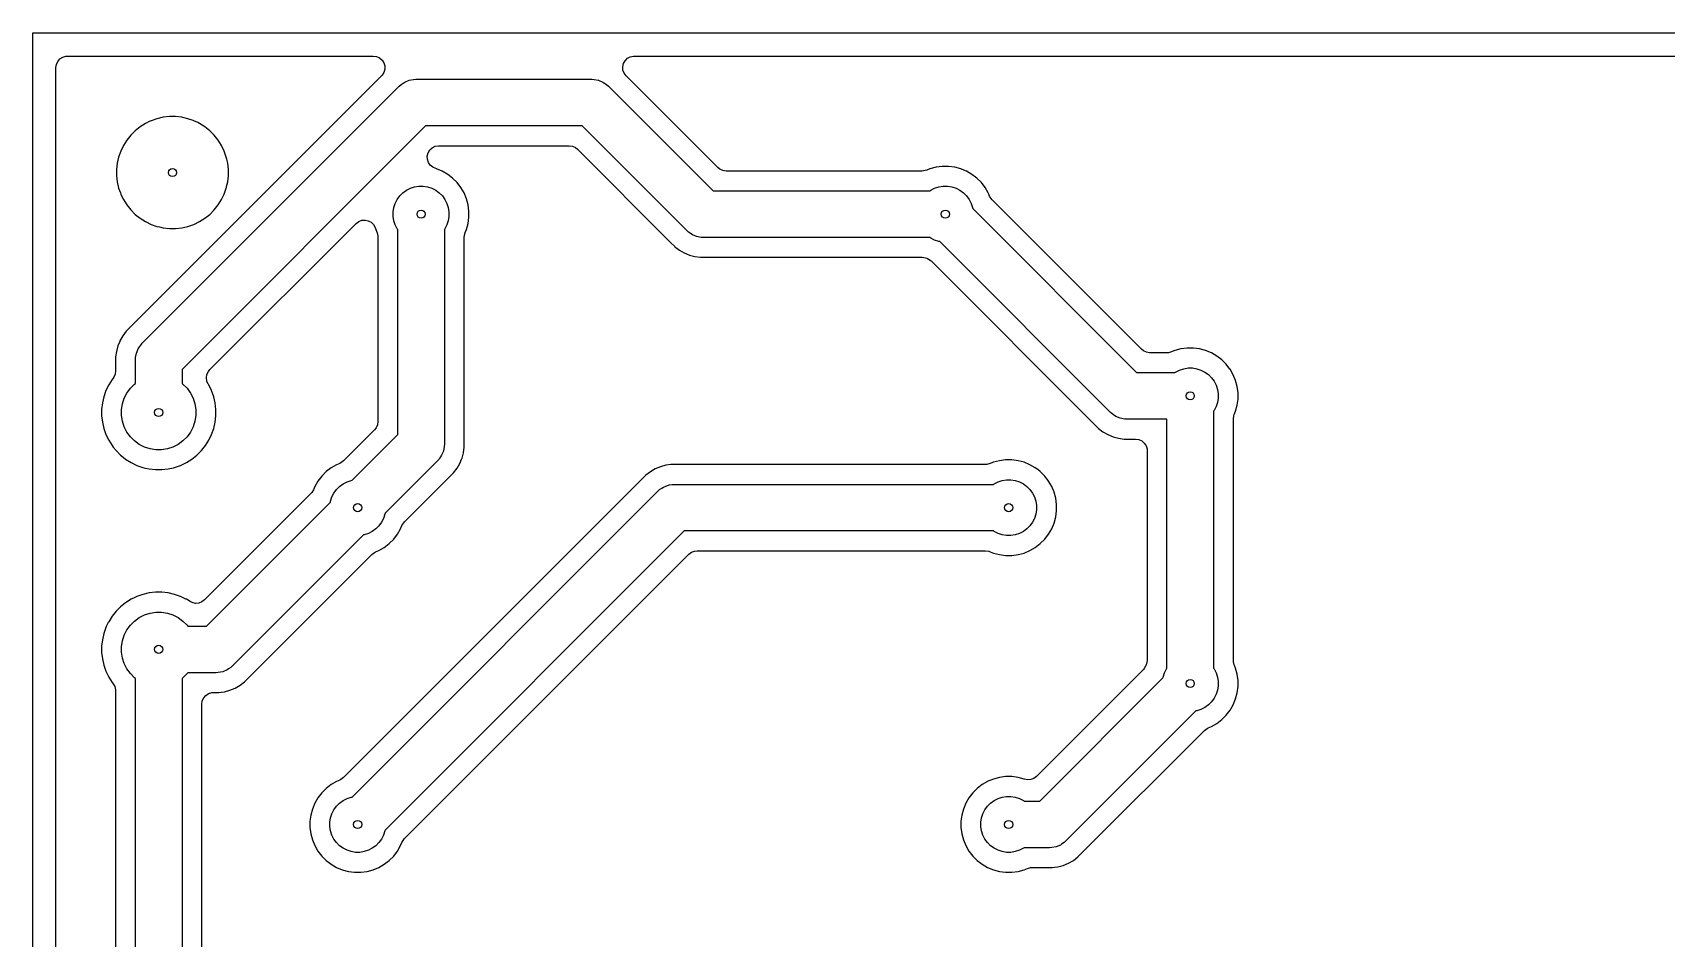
# Model space of a CAD drawing. Header units: millimetres. Extents: x 61 to 206, y -146 to -36.
# Drawn here: x 61 to 131.1, y -74.3 to -35.5 of the extents above; entities that cross this region are included whole.
import ezdxf

# ---------------------------------------------------------------- set-up
doc = ezdxf.new("R2010")
doc.units = ezdxf.units.MM
doc.layers.add('B.Cu', color=253, linetype='CONTINUOUS', true_color=0x83a598)
doc.layers.add('Edge.Cuts', color=40, linetype='CONTINUOUS', true_color=0xfabd2f)

msp = doc.modelspace()

# ---------------------------------------------------------------- linework, layer by layer
at = {"layer": 'B.Cu', "linetype": 'CONTINUOUS'}
for p, q in [((62.0005, -36.9995), (62.020713, -36.858915)), ((62.0005, -41.365184), (62.0005, -36.9995)), ((62.020713, -36.858915), (62.079714, -36.72972)), ((62.079714, -36.72972), (62.172724, -36.622381)), ((62.172724, -36.622381), (62.292208, -36.545594)), ((62.292208, -36.545594), (62.428485, -36.505579)), ((62.428485, -36.505579), (62.4995, -36.5005)), ((62.4995, -36.5005), (75.620063, -36.5005)), ((75.620063, -36.5005), (75.760648, -36.520713)), ((75.760648, -36.520713), (75.889843, -36.579714)), ((75.889843, -36.579714), (75.997182, -36.672724)), ((75.997182, -36.672724), (76.073969, -36.792208)), ((76.073969, -36.792208), (76.113984, -36.928485)), ((76.113984, -37.070515), (76.073969, -37.206792)), ((76.113984, -36.928485), (76.113984, -37.070515)), ((86.324466, -36.963902), (86.354657, -36.825117)), ((86.334599, -37.10557), (86.324466, -36.963902)), ((86.384233, -37.238645), (86.334599, -37.10557)), ((86.354657, -36.825117), (86.422725, -36.70046)), ((86.422725, -36.70046), (86.523155, -36.60003)), ((86.523155, -36.60003), (86.647812, -36.531962)), ((86.647812, -36.531962), (86.786597, -36.501771)), ((86.786597, -36.501771), (86.822195, -36.5005)), ((86.822195, -36.5005), (204.0005, -36.5005)), ((75.972909, -37.352346), (65.117085, -48.208167)), ((65.702893, -48.825151), (76.735151, -37.792893)), ((75.997182, -37.326276), (75.972909, -37.352346)), ((76.073969, -37.206792), (75.997182, -37.326276)), ((76.735151, -37.792893), (76.807865, -37.726989)), ((76.807865, -37.726989), (76.905574, -37.661702)), ((76.905574, -37.661702), (76.970861, -37.618079)), ((76.970861, -37.618079), (77.151973, -37.54306)), ((77.151973, -37.54306), (77.344241, -37.504815)), ((77.344241, -37.504815), (77.442258, -37.5)), ((77.442258, -37.5), (85, -37.5)), ((85, -37.5), (85.098017, -37.504815)), ((85.098017, -37.504815), (85.290285, -37.54306)), ((85.290285, -37.54306), (85.471397, -37.618079)), ((85.471397, -37.618079), (85.518012, -37.649226)), ((85.518012, -37.649226), (85.634394, -37.726989)), ((85.634394, -37.726989), (85.707107, -37.792893)), ((85.707107, -37.792893), (90.199214, -42.285)), ((86.469349, -37.352346), (86.384233, -37.238645)), ((90.405348, -41.288346), (86.469349, -37.352346)), ((66.334415, -39.189681), (66.079926, -39.278731)), ((66.597268, -39.129688), (66.334415, -39.189681)), ((66.597277, -39.129686), (66.597268, -39.129688)), ((66.865184, -39.0995), (66.597277, -39.129686)), ((66.865191, -39.0995), (66.865184, -39.0995)), ((67.134809, -39.0995), (66.865191, -39.0995)), ((67.134815, -39.0995), (67.134809, -39.0995)), ((67.402722, -39.129686), (67.134815, -39.0995)), ((67.402729, -39.129687), (67.402722, -39.129686)), ((67.402732, -39.129688), (67.402729, -39.129687)), ((67.439525, -39.138085), (67.402732, -39.129688)), ((67.665584, -39.189681), (67.439525, -39.138085)), ((67.881127, -39.265103), (67.665584, -39.189681)), ((65.20726, -39.897921), (65.039165, -40.108706)), ((65.20727, -39.89791), (65.20726, -39.897921)), ((65.39791, -39.70727), (65.20727, -39.89791)), ((65.397921, -39.70726), (65.39791, -39.70727)), ((65.608706, -39.539165), (65.397921, -39.70726)), ((65.608714, -39.539159), (65.608706, -39.539165)), ((65.836997, -39.395718), (65.608714, -39.539159)), ((66.00355, -39.315511), (65.836997, -39.395718)), ((66.079921, -39.278733), (66.00355, -39.315511)), ((66.079924, -39.278731), (66.079921, -39.278733)), ((66.079926, -39.278731), (66.079924, -39.278731)), ((77.856472, -39.5), (67.41, -49.946472)), ((67.920079, -39.278733), (67.881127, -39.265103)), ((68.086626, -39.358937), (67.920079, -39.278733)), ((68.163002, -39.395718), (68.086626, -39.358937)), ((68.391285, -39.539159), (68.163002, -39.395718)), ((68.391293, -39.539165), (68.391285, -39.539159)), ((68.602078, -39.70726), (68.391293, -39.539165)), ((68.602089, -39.70727), (68.602078, -39.70726)), ((68.792729, -39.89791), (68.602089, -39.70727)), ((68.792739, -39.897921), (68.792729, -39.89791)), ((68.960834, -40.108706), (68.792739, -39.897921)), ((84.585786, -39.5), (77.856472, -39.5)), ((89.077893, -43.992107), (84.585786, -39.5)), ((64.778731, -40.579926), (64.689681, -40.834415)), ((64.895718, -40.336997), (64.778731, -40.579926)), ((65.039159, -40.108714), (64.895718, -40.336997)), ((65.039165, -40.108706), (65.039159, -40.108714)), ((68.96084, -40.108714), (68.960834, -40.108706)), ((69.104281, -40.336997), (68.96084, -40.108714)), ((69.104283, -40.337002), (69.104281, -40.336997)), ((69.104284, -40.337003), (69.104283, -40.337002)), ((69.221267, -40.579921), (69.104284, -40.337003)), ((69.310316, -40.834409), (69.221267, -40.579921)), ((77.935633, -40.79026), (77.972393, -40.653069)), ((77.972393, -40.653069), (78.046315, -40.531792)), ((78.046315, -40.531792), (78.15141, -40.436254)), ((78.15141, -40.436254), (78.279164, -40.374194)), ((78.279164, -40.374194), (78.419228, -40.350641)), ((78.419228, -40.350641), (78.431104, -40.3505)), ((78.431104, -40.3505), (84.026805, -40.3505)), ((84.026805, -40.3505), (84.16739, -40.370713)), ((84.16739, -40.370713), (84.296585, -40.429714)), ((84.296585, -40.429714), (84.379651, -40.496654)), ((84.379651, -40.496654), (88.380953, -44.497955)), ((62.0005, -139.365184), (62.0005, -41.365184)), ((64.629686, -41.097277), (64.5995, -41.365184)), ((64.5995, -41.365184), (64.5995, -41.634815)), ((64.629688, -41.097268), (64.629686, -41.097277)), ((64.689681, -40.834415), (64.629688, -41.097268)), ((69.310318, -40.834415), (69.310316, -40.834409)), ((69.332648, -40.93225), (69.310318, -40.834415)), ((69.370312, -41.097268), (69.332648, -40.93225)), ((69.4005, -41.365191), (69.370312, -41.097268)), ((69.4005, -41.634809), (69.4005, -41.365191)), ((77.939013, -40.93225), (77.935633, -40.79026)), ((77.98226, -41.067536), (77.939013, -40.93225)), ((78.061869, -41.185158), (77.98226, -41.067536)), ((78.171391, -41.275587), (78.061869, -41.185158)), ((78.301954, -41.331497), (78.171391, -41.275587)), ((78.330519, -41.339151), (78.301954, -41.331497)), ((78.330526, -41.339153), (78.330519, -41.339151)), ((78.578859, -41.442016), (78.330526, -41.339153)), ((90.488414, -41.355286), (90.405348, -41.288346)), ((90.617609, -41.414287), (90.488414, -41.355286)), ((99.509475, -41.339152), (99.408231, -41.381089)), ((99.509476, -41.339152), (99.509475, -41.339152)), ((99.769105, -41.269584), (99.509476, -41.339152)), ((99.769116, -41.269582), (99.769105, -41.269584)), ((100.035603, -41.2345), (99.769116, -41.269582)), ((100.304397, -41.2345), (100.035603, -41.2345)), ((100.570883, -41.269582), (100.304397, -41.2345)), ((100.570894, -41.269584), (100.570883, -41.269582)), ((100.830521, -41.339151), (100.570894, -41.269584)), ((100.830525, -41.339152), (100.830521, -41.339151)), ((100.830526, -41.339153), (100.830525, -41.339152)), ((100.89337, -41.365184), (100.830526, -41.339153)), ((101.078859, -41.442016), (100.89337, -41.365184)), ((64.5995, -41.634815), (64.629686, -41.902722)), ((64.629686, -41.902722), (64.629688, -41.902731)), ((64.629688, -41.902731), (64.689681, -42.165584)), ((69.325119, -42.100731), (69.370312, -41.902732)), ((69.370312, -41.902732), (69.4005, -41.634809)), ((78.811641, -41.576413), (78.578859, -41.442016)), ((78.811647, -41.576417), (78.811641, -41.576413)), ((79.02489, -41.740044), (78.811647, -41.576417)), ((79.214956, -41.93011), (79.02489, -41.740044)), ((79.378587, -42.143359), (79.214956, -41.93011)), ((90.758194, -41.4345), (90.617609, -41.414287)), ((99.180029, -41.4345), (90.758194, -41.4345)), ((99.233369, -41.431641), (99.180029, -41.4345)), ((99.370986, -41.396516), (99.233369, -41.431641)), ((99.408231, -41.381089), (99.370986, -41.396516)), ((101.311641, -41.576413), (101.078859, -41.442016)), ((101.311647, -41.576417), (101.311641, -41.576413)), ((101.465584, -41.694537), (101.311647, -41.576417)), ((101.52489, -41.740044), (101.465584, -41.694537)), ((101.714956, -41.93011), (101.52489, -41.740044)), ((101.878587, -42.143359), (101.714956, -41.93011)), ((64.689681, -42.165584), (64.763358, -42.376139)), ((64.763358, -42.376139), (64.778733, -42.420079)), ((64.778733, -42.420079), (64.84747, -42.562812)), ((64.84747, -42.562812), (64.895718, -42.663002)), ((64.895718, -42.663002), (65.039159, -42.891285)), ((68.960838, -42.891289), (69.104284, -42.662997)), ((69.104284, -42.662997), (69.221267, -42.420079)), ((69.221267, -42.420079), (69.310316, -42.165591)), ((69.310316, -42.165591), (69.315391, -42.143359)), ((69.315391, -42.143359), (69.325119, -42.100731)), ((76.561345, -42.82578), (76.646832, -42.658002)), ((76.646832, -42.658002), (76.757513, -42.505662)), ((76.757513, -42.505662), (76.890662, -42.372513)), ((76.890662, -42.372513), (77.043002, -42.261832)), ((77.043002, -42.261832), (77.21078, -42.176345)), ((77.21078, -42.176345), (77.389866, -42.118156)), ((77.389866, -42.118156), (77.575849, -42.088699)), ((77.575849, -42.088699), (77.764151, -42.088699)), ((77.764151, -42.088699), (77.950134, -42.118156)), ((77.950134, -42.118156), (78.12922, -42.176345)), ((78.12922, -42.176345), (78.296998, -42.261832)), ((78.296998, -42.261832), (78.449338, -42.372513)), ((78.449338, -42.372513), (78.582487, -42.505662)), ((78.582487, -42.505662), (78.693168, -42.658002)), ((78.693168, -42.658002), (78.778655, -42.82578)), ((79.512984, -42.376141), (79.378587, -42.143359)), ((79.615847, -42.624474), (79.512984, -42.376141)), ((79.685416, -42.884109), (79.615847, -42.624474)), ((90.199214, -42.285), (99.511114, -42.285)), ((99.511114, -42.285), (99.543002, -42.261832)), ((99.543002, -42.261832), (99.71078, -42.176345)), ((99.71078, -42.176345), (99.889866, -42.118156)), ((99.889866, -42.118156), (100.075849, -42.088699)), ((100.075849, -42.088699), (100.264151, -42.088699)), ((100.264151, -42.088699), (100.450134, -42.118156)), ((100.450134, -42.118156), (100.62922, -42.176345)), ((100.62922, -42.176345), (100.796998, -42.261832)), ((100.796998, -42.261832), (100.949338, -42.372513)), ((100.949338, -42.372513), (101.082487, -42.505662)), ((101.082487, -42.505662), (101.193168, -42.658002)), ((101.193168, -42.658002), (101.278655, -42.82578)), ((102.012984, -42.376141), (101.878587, -42.143359)), ((102.031183, -42.420079), (102.012984, -42.376141)), ((102.070345, -42.514624), (102.031183, -42.420079)), ((102.0934, -42.562812), (102.070345, -42.514624)), ((102.178516, -42.676513), (102.0934, -42.562812)), ((108.585347, -49.083345), (102.178516, -42.676513)), ((65.039159, -42.891285), (65.039165, -42.891293)), ((65.039165, -42.891293), (65.20726, -43.102078)), ((65.20726, -43.102078), (65.20727, -43.102089)), ((65.20727, -43.102089), (65.39791, -43.292729)), ((65.39791, -43.292729), (65.397921, -43.292739)), ((65.397921, -43.292739), (65.608706, -43.460834)), ((65.608706, -43.460834), (65.608714, -43.46084)), ((65.608714, -43.46084), (65.836997, -43.604281)), ((68.162997, -43.604284), (68.391289, -43.460838)), ((68.391289, -43.460838), (68.602085, -43.292734)), ((68.602085, -43.292734), (68.792734, -43.102085)), ((68.792734, -43.102085), (68.960838, -42.891289)), ((76.473699, -43.190849), (76.503156, -43.004866)), ((76.473699, -43.379151), (76.473699, -43.190849)), ((76.503156, -43.565134), (76.473699, -43.379151)), ((76.503156, -43.004866), (76.561345, -42.82578)), ((78.778655, -42.82578), (78.836844, -43.004866)), ((78.836844, -43.004866), (78.866301, -43.190849)), ((78.866301, -43.379151), (78.836844, -43.565134)), ((78.866301, -43.190849), (78.866301, -43.379151)), ((79.7205, -43.150603), (79.685416, -42.884109)), ((79.685416, -43.685891), (79.7205, -43.419397)), ((79.7205, -43.419397), (79.7205, -43.150603)), ((101.278655, -42.82578), (101.336844, -43.004866)), ((101.336844, -43.004866), (101.343009, -43.043795)), ((101.343009, -43.043795), (108.379213, -50.079999)), ((65.836997, -43.604281), (65.837002, -43.604283)), ((65.837002, -43.604283), (65.837003, -43.604284)), ((65.837003, -43.604284), (66.079921, -43.721267)), ((66.079921, -43.721267), (66.334409, -43.810316)), ((66.334409, -43.810316), (66.334415, -43.810318)), ((66.334415, -43.810318), (66.436061, -43.833517)), ((66.436061, -43.833517), (66.597268, -43.870312)), ((66.597268, -43.870312), (66.865191, -43.9005)), ((66.865191, -43.9005), (67.134809, -43.9005)), ((67.134809, -43.9005), (67.402732, -43.870312)), ((67.402732, -43.870312), (67.600731, -43.825119)), ((67.600731, -43.825119), (67.665584, -43.810318)), ((67.665584, -43.810318), (67.665587, -43.810316)), ((67.665587, -43.810316), (67.665591, -43.810316)), ((67.665591, -43.810316), (67.920079, -43.721267)), ((67.920079, -43.721267), (68.162997, -43.604284)), ((68.605408, -49.953851), (74.878346, -43.680912)), ((74.878346, -43.680912), (74.992047, -43.595797)), ((74.992047, -43.595797), (75.125122, -43.546163)), ((75.125122, -43.546163), (75.26679, -43.53603)), ((75.26679, -43.53603), (75.405575, -43.566221)), ((75.405575, -43.566221), (75.530232, -43.634289)), ((75.530232, -43.634289), (75.630662, -43.734719)), ((75.630662, -43.734719), (75.69873, -43.859376)), ((75.69873, -43.859376), (75.713189, -43.904608)), ((75.713189, -43.904608), (75.724152, -43.945523)), ((75.724152, -43.945523), (75.724152, -43.945524)), ((75.724152, -43.945524), (75.781516, -44.084012)), ((75.781516, -44.084012), (75.816641, -44.221631)), ((76.561345, -43.74422), (76.503156, -43.565134)), ((76.646832, -43.911998), (76.561345, -43.74422)), ((76.67, -43.943886), (76.646832, -43.911998)), ((76.67, -52.740785), (76.67, -43.943886)), ((78.693168, -43.911998), (78.67, -43.943886)), ((78.67, -43.943886), (78.67, -53.154999)), ((78.778655, -43.74422), (78.693168, -43.911998)), ((78.836844, -43.565134), (78.778655, -43.74422)), ((79.5205, -44.274971), (79.540713, -44.134386)), ((79.540713, -44.134386), (79.558484, -44.084012)), ((79.558484, -44.084012), (79.560727, -44.078596)), ((79.560727, -44.078596), (79.615847, -43.945526)), ((79.615847, -43.945526), (79.685416, -43.685891)), ((89.150606, -44.058011), (89.077893, -43.992107)), ((89.264911, -44.134386), (89.150606, -44.058011)), ((89.313603, -44.166921), (89.264911, -44.134386)), ((89.494715, -44.24194), (89.313603, -44.166921)), ((75.816641, -44.221631), (75.8195, -44.274971)), ((75.8195, -44.274971), (75.8195, -52.181803)), ((79.5205, -53.018176), (79.5205, -44.274971)), ((88.380953, -44.497955), (88.38099, -44.497994)), ((88.38099, -44.497994), (88.562256, -44.679259)), ((88.562256, -44.679259), (88.562262, -44.679265)), ((88.562262, -44.679265), (88.562264, -44.679267)), ((88.562264, -44.679267), (88.562269, -44.679271)), ((88.562269, -44.679271), (88.754706, -44.826933)), ((88.754706, -44.826933), (88.754709, -44.826934)), ((88.754709, -44.826934), (88.754711, -44.826936)), ((88.754711, -44.826936), (88.964788, -44.948224)), ((89.686983, -44.280185), (89.494715, -44.24194)), ((89.785, -44.285), (89.686983, -44.280185)), ((99.511114, -44.285), (89.785, -44.285)), ((99.543002, -44.308168), (99.511114, -44.285)), ((99.71078, -44.393655), (99.543002, -44.308168)), ((99.889866, -44.451844), (99.71078, -44.393655)), ((99.928795, -44.458009), (99.889866, -44.451844)), ((107.257892, -51.787106), (99.928795, -44.458009)), ((88.964788, -44.948224), (89.057614, -44.986673)), ((89.057614, -44.986673), (89.057618, -44.986675)), ((89.057618, -44.986675), (89.057619, -44.986675)), ((89.057619, -44.986675), (89.188901, -45.041055)), ((89.188901, -45.041055), (89.423211, -45.103838)), ((89.423211, -45.103838), (89.663712, -45.135501)), ((89.663712, -45.135501), (89.663713, -45.135501)), ((89.663713, -45.135501), (89.92179, -45.135501)), ((89.92179, -45.135501), (89.921822, -45.1355)), ((89.921822, -45.1355), (99.180029, -45.1355)), ((99.180029, -45.1355), (99.320614, -45.155713)), ((99.320614, -45.155713), (99.370985, -45.173483)), ((99.370985, -45.173483), (99.399623, -45.185345)), ((99.399623, -45.185345), (99.521771, -45.257818)), ((99.521771, -45.257818), (99.561513, -45.293516)), ((99.561513, -45.293516), (106.560952, -52.292954)), ((65.015728, -48.309527), (64.868066, -48.501964)), ((65.117076, -48.208179), (65.015728, -48.309527)), ((65.117085, -48.208167), (65.117076, -48.208179)), ((64.653946, -48.936157), (64.591161, -49.170469)), ((64.734259, -48.742264), (64.653946, -48.936157)), ((64.741292, -48.721543), (64.734259, -48.742264)), ((64.868064, -48.501968), (64.741292, -48.721543)), ((64.868066, -48.501964), (64.868064, -48.501968)), ((65.45306, -49.241973), (65.528079, -49.060861)), ((65.528079, -49.060861), (65.559226, -49.014245)), ((65.559226, -49.014245), (65.636989, -48.897864)), ((65.636989, -48.897864), (65.702893, -48.825151)), ((110.279105, -49.064583), (110.019476, -49.134151)), ((110.279116, -49.064581), (110.279105, -49.064583)), ((110.545603, -49.029499), (110.279116, -49.064581)), ((110.814397, -49.029499), (110.545603, -49.029499)), ((111.080883, -49.064581), (110.814397, -49.029499)), ((111.080894, -49.064583), (111.080883, -49.064581)), ((111.340521, -49.13415), (111.080894, -49.064583)), ((64.59116, -49.170474), (64.559499, -49.41097)), ((64.559499, -49.41097), (64.559499, -49.67124)), ((64.559499, -49.67124), (64.5595, -49.671269)), ((64.5595, -49.671269), (64.5595, -50.010548)), ((64.591161, -49.170469), (64.59116, -49.170474)), ((65.41, -49.532258), (65.414815, -49.434241)), ((65.41, -50.549928), (65.41, -49.532258)), ((65.414815, -49.434241), (65.45306, -49.241973)), ((108.668413, -49.150285), (108.585347, -49.083345)), ((108.797608, -49.209286), (108.668413, -49.150285)), ((108.938193, -49.229499), (108.797608, -49.209286)), ((109.690029, -49.229499), (108.938193, -49.229499)), ((109.743369, -49.22664), (109.690029, -49.229499)), ((109.880986, -49.191515), (109.743369, -49.22664)), ((109.980525, -49.150285), (109.880986, -49.191515)), ((110.019475, -49.134151), (109.980525, -49.150285)), ((110.019476, -49.134151), (110.019475, -49.134151)), ((111.340525, -49.134151), (111.340521, -49.13415)), ((111.340526, -49.134152), (111.340525, -49.134151)), ((111.588859, -49.237015), (111.340526, -49.134152)), ((111.821641, -49.371412), (111.588859, -49.237015)), ((111.821647, -49.371416), (111.821641, -49.371412)), ((112.03489, -49.535043), (111.821647, -49.371416)), ((112.224955, -49.725108), (112.03489, -49.535043)), ((112.381489, -49.929108), (112.224955, -49.725108)), ((64.40831, -50.374744), (64.261886, -50.607777)), ((64.40832, -50.37473), (64.40831, -50.374744)), ((64.450636, -50.321667), (64.40832, -50.37473)), ((64.480286, -50.280328), (64.450636, -50.321667)), ((64.539287, -50.151133), (64.480286, -50.280328)), ((64.5595, -50.010548), (64.539287, -50.151133)), ((67.41, -49.946472), (67.41, -50.549928)), ((68.459285, -50.301601), (68.480931, -50.16123)), ((68.478063, -50.442384), (68.459285, -50.301601)), ((68.535742, -50.572174), (68.478063, -50.442384)), ((68.480931, -50.16123), (68.541248, -50.032643)), ((68.541248, -50.032643), (68.605408, -49.953851)), ((108.379213, -50.079999), (110.021114, -50.079999)), ((110.021114, -50.079999), (110.053002, -50.056831)), ((110.053002, -50.056831), (110.22078, -49.971344)), ((110.22078, -49.971344), (110.399866, -49.913155)), ((110.399866, -49.913155), (110.585849, -49.883698)), ((110.585849, -49.883698), (110.774151, -49.883698)), ((110.774151, -49.883698), (110.960134, -49.913155)), ((110.960134, -49.913155), (111.13922, -49.971344)), ((111.13922, -49.971344), (111.306998, -50.056831)), ((111.306998, -50.056831), (111.459338, -50.167512)), ((111.459338, -50.167512), (111.592487, -50.300661)), ((111.592487, -50.300661), (111.703168, -50.453001)), ((111.703168, -50.453001), (111.788655, -50.620779)), ((112.388587, -49.938358), (112.381489, -49.929108)), ((112.522984, -50.17114), (112.388587, -49.938358)), ((112.625847, -50.419473), (112.522984, -50.17114)), ((112.695416, -50.679108), (112.625847, -50.419473)), ((64.051557, -51.115561), (63.990319, -51.383867)), ((64.051563, -51.115542), (64.051557, -51.115561)), ((64.142464, -50.855761), (64.051563, -51.115542)), ((64.261886, -50.607777), (64.142464, -50.855761)), ((64.931793, -51.182706), (65.045776, -50.959001)), ((65.045776, -50.959001), (65.19335, -50.755882)), ((65.19335, -50.755882), (65.370883, -50.578349)), ((65.370883, -50.578349), (65.41, -50.549928)), ((67.41, -50.549928), (67.449117, -50.578349)), ((67.449117, -50.578349), (67.62665, -50.755882)), ((67.62665, -50.755882), (67.774224, -50.959001)), ((67.774224, -50.959001), (67.888207, -51.182706)), ((68.558114, -50.607778), (68.535742, -50.572174)), ((68.677534, -50.855756), (68.558114, -50.607778)), ((68.768438, -51.115545), (68.677534, -50.855756)), ((68.829683, -51.383878), (68.768438, -51.115545)), ((111.788655, -50.620779), (111.846844, -50.799865)), ((111.846844, -50.799865), (111.876301, -50.985848)), ((111.876301, -51.17415), (111.846844, -51.360133)), ((111.876301, -50.985848), (111.876301, -51.17415)), ((112.7305, -50.945602), (112.695416, -50.679108)), ((112.7305, -51.214396), (112.7305, -50.945602)), ((63.990314, -51.383898), (63.9595, -51.657376)), ((63.9595, -51.657376), (63.9595, -51.932621)), ((63.990319, -51.383867), (63.990314, -51.383898)), ((64.814932, -51.669464), (64.854208, -51.421486)), ((64.814932, -51.920534), (64.814932, -51.669464)), ((64.854208, -51.421486), (64.931793, -51.182706)), ((67.888207, -51.182706), (67.965792, -51.421486)), ((67.965792, -51.421486), (68.005068, -51.669464)), ((68.005068, -51.669464), (68.005068, -51.920534)), ((68.8605, -51.657382), (68.829683, -51.383878)), ((68.8605, -51.932616), (68.8605, -51.657382)), ((107.330605, -51.853009), (107.257892, -51.787106)), ((107.39048, -51.893016), (107.330605, -51.853009)), ((111.703168, -51.706997), (111.68, -51.738885)), ((111.68, -51.738885), (111.68, -62.761113)), ((111.788655, -51.539219), (111.703168, -51.706997)), ((111.846844, -51.360133), (111.788655, -51.539219)), ((112.550713, -51.929385), (112.568484, -51.879011)), ((112.568484, -51.879011), (112.570727, -51.873595)), ((112.570727, -51.873595), (112.625847, -51.740525)), ((112.625847, -51.740525), (112.695416, -51.48089)), ((112.695416, -51.48089), (112.7305, -51.214396)), ((63.9595, -51.932621), (63.990314, -52.206099)), ((63.990314, -52.206099), (63.990319, -52.20613)), ((63.990319, -52.20613), (64.051557, -52.474436)), ((64.051557, -52.474436), (64.051561, -52.474448)), ((64.051561, -52.474448), (64.051562, -52.474453)), ((64.051562, -52.474453), (64.142466, -52.734242)), ((64.854208, -52.168512), (64.814932, -51.920534)), ((64.931793, -52.407292), (64.854208, -52.168512)), ((65.045776, -52.630997), (64.931793, -52.407292)), ((67.888207, -52.407292), (67.774224, -52.630997)), ((67.965792, -52.168512), (67.888207, -52.407292)), ((68.005068, -51.920534), (67.965792, -52.168512)), ((68.677534, -52.734242), (68.768438, -52.474453)), ((68.768438, -52.474453), (68.829683, -52.20612)), ((68.829683, -52.20612), (68.8605, -51.932616)), ((75.673346, -52.534649), (74.341512, -53.866482)), ((75.740286, -52.451583), (75.673346, -52.534649)), ((75.799287, -52.322388), (75.740286, -52.451583)), ((75.8195, -52.181803), (75.799287, -52.322388)), ((106.560952, -52.292954), (106.560989, -52.292993)), ((106.560989, -52.292993), (106.656493, -52.388496)), ((106.656493, -52.388496), (106.742261, -52.474264)), ((106.742261, -52.474264), (106.742263, -52.474266)), ((106.742263, -52.474266), (106.742268, -52.47427)), ((106.742268, -52.47427), (106.934705, -52.621932)), ((107.493602, -51.96192), (107.39048, -51.893016)), ((107.674714, -52.036939), (107.493602, -51.96192)), ((107.866982, -52.075184), (107.674714, -52.036939)), ((107.964999, -52.079999), (107.866982, -52.075184)), ((109.68, -52.079999), (107.964999, -52.079999)), ((109.68, -62.761113), (109.68, -52.079999)), ((112.5305, -52.06997), (112.550713, -51.929385)), ((112.5305, -62.430028), (112.5305, -52.06997)), ((64.142466, -52.734242), (64.261886, -52.98222)), ((64.261886, -52.98222), (64.408319, -53.215267)), ((64.408319, -53.215267), (64.45698, -53.276286)), ((64.45698, -53.276286), (64.579917, -53.430445)), ((65.19335, -52.834116), (65.045776, -52.630997)), ((65.370883, -53.011649), (65.19335, -52.834116)), ((65.574002, -53.159223), (65.370883, -53.011649)), ((65.797707, -53.273206), (65.574002, -53.159223)), ((66.036487, -53.350791), (65.797707, -53.273206)), ((67.022293, -53.273206), (66.783513, -53.350791)), ((67.245998, -53.159223), (67.022293, -53.273206)), ((67.449117, -53.011649), (67.245998, -53.159223)), ((67.62665, -52.834116), (67.449117, -53.011649)), ((67.774224, -52.630997), (67.62665, -52.834116)), ((68.240075, -53.430454), (68.411681, -53.215267)), ((68.411681, -53.215267), (68.558114, -52.98222)), ((68.558114, -52.98222), (68.677534, -52.734242)), ((74.708795, -54.701989), (76.67, -52.740785)), ((78.665185, -53.253016), (78.62694, -53.445284)), ((78.67, -53.154999), (78.665185, -53.253016)), ((79.488838, -53.516788), (79.520501, -53.276287)), ((79.520501, -53.01821), (79.5205, -53.018176)), ((79.520501, -53.033711), (79.520501, -53.01821)), ((79.520501, -53.276287), (79.520501, -53.033711)), ((106.934705, -52.621932), (106.934708, -52.621934)), ((106.934708, -52.621934), (106.93471, -52.621935)), ((106.93471, -52.621935), (107.144787, -52.743223)), ((107.144787, -52.743223), (107.368899, -52.836053)), ((107.368899, -52.836053), (107.60321, -52.898837)), ((107.60321, -52.898837), (107.603214, -52.898837)), ((107.603214, -52.898837), (107.603217, -52.898838)), ((107.603217, -52.898838), (107.843711, -52.930499)), ((107.843711, -52.930499), (108.3305, -52.930499)), ((108.3305, -52.930499), (108.471085, -52.950712)), ((108.471085, -52.950712), (108.60028, -53.009713)), ((108.60028, -53.009713), (108.707619, -53.102723)), ((108.707619, -53.102723), (108.784406, -53.222207)), ((108.784406, -53.222207), (108.824421, -53.358484)), ((64.579917, -53.430445), (64.579926, -53.430455)), ((64.579926, -53.430455), (64.774543, -53.625072)), ((64.774543, -53.625072), (64.774553, -53.625081)), ((64.774553, -53.625081), (64.883247, -53.711761)), ((64.883247, -53.711761), (64.989732, -53.79668)), ((64.989732, -53.79668), (65.222779, -53.943113)), ((65.222779, -53.943113), (65.470757, -54.062533)), ((66.284465, -53.390067), (66.036487, -53.350791)), ((66.535535, -53.390067), (66.284465, -53.390067)), ((66.783513, -53.350791), (66.535535, -53.390067)), ((67.349243, -54.062533), (67.597221, -53.943113)), ((67.597221, -53.943113), (67.830268, -53.79668)), ((67.830268, -53.79668), (68.045455, -53.625074)), ((68.045455, -53.625074), (68.240075, -53.430454)), ((74.179628, -53.97465), (74.041142, -54.032013)), ((74.227811, -53.951598), (74.179628, -53.97465)), ((74.341512, -53.866482), (74.227811, -53.951598)), ((78.377107, -53.862106), (76.123009, -56.116203)), ((78.443011, -53.789392), (78.377107, -53.862106)), ((78.508297, -53.691682), (78.443011, -53.789392)), ((78.551921, -53.626396), (78.508297, -53.691682)), ((78.62694, -53.445284), (78.551921, -53.626396)), ((79.211936, -54.185288), (79.333224, -53.975211)), ((79.333224, -53.975211), (79.407173, -53.796683)), ((79.407173, -53.796683), (79.407175, -53.796679)), ((79.407175, -53.796679), (79.417223, -53.772419)), ((79.417223, -53.772419), (79.426055, -53.751098)), ((79.426055, -53.751098), (79.488838, -53.516788)), ((102.090986, -53.986515), (101.953369, -54.02164)), ((102.128231, -53.971088), (102.090986, -53.986515)), ((102.229475, -53.929151), (102.128231, -53.971088)), ((102.229476, -53.929151), (102.229475, -53.929151)), ((102.489105, -53.859583), (102.229476, -53.929151)), ((102.489116, -53.859581), (102.489105, -53.859583)), ((102.755603, -53.824499), (102.489116, -53.859581)), ((103.024397, -53.824499), (102.755603, -53.824499)), ((103.290883, -53.859581), (103.024397, -53.824499)), ((103.290894, -53.859583), (103.290883, -53.859581)), ((103.550521, -53.92915), (103.290894, -53.859583)), ((103.550525, -53.929151), (103.550521, -53.92915)), ((103.550526, -53.929152), (103.550525, -53.929151)), ((103.798859, -54.032015), (103.550526, -53.929152)), ((108.824421, -53.358484), (108.8295, -53.429499)), ((108.8295, -53.429499), (108.8295, -62.430029)), ((65.470757, -54.062533), (65.730546, -54.153437)), ((65.730546, -54.153437), (65.730558, -54.153439)), ((65.730558, -54.153439), (65.730562, -54.153441)), ((65.730562, -54.153441), (65.842093, -54.178896)), ((65.842093, -54.178896), (65.998879, -54.214682)), ((65.998879, -54.214682), (66.272383, -54.245499)), ((66.272383, -54.245499), (66.547617, -54.245499)), ((66.547617, -54.245499), (66.821121, -54.214682)), ((66.821121, -54.214682), (67.05103, -54.162206)), ((67.05103, -54.162206), (67.089437, -54.153441)), ((67.089437, -54.153441), (67.089438, -54.15344)), ((67.089438, -54.15344), (67.089454, -54.153437)), ((67.089454, -54.153437), (67.349243, -54.062533)), ((73.405044, -54.520108), (73.241417, -54.733351)), ((73.595109, -54.330043), (73.405044, -54.520108)), ((73.808352, -54.166416), (73.595109, -54.330043)), ((73.808369, -54.166405), (73.808352, -54.166416)), ((74.041137, -54.032016), (73.808369, -54.166405)), ((74.041142, -54.032013), (74.041137, -54.032016)), ((87.145732, -54.652265), (74.341512, -67.456483)), ((76.958507, -56.483493), (78.8711, -54.570899)), ((78.8711, -54.570899), (78.871109, -54.570892)), ((78.871109, -54.570892), (78.892735, -54.549265)), ((78.892735, -54.549265), (78.892738, -54.549264)), ((78.892738, -54.549264), (79.064265, -54.377737)), ((79.064265, -54.377737), (79.211936, -54.185288)), ((87.317258, -54.480738), (87.145732, -54.652265)), ((87.31727, -54.480727), (87.317258, -54.480738)), ((87.509707, -54.333065), (87.31727, -54.480727)), ((87.509717, -54.333059), (87.509707, -54.333065)), ((87.719791, -54.211773), (87.509717, -54.333059)), ((87.719796, -54.211771), (87.719791, -54.211773)), ((87.829304, -54.166412), (87.719796, -54.211771)), ((87.829306, -54.166411), (87.829304, -54.166412)), ((87.943897, -54.118945), (87.829306, -54.166411)), ((88.178214, -54.05616), (87.943897, -54.118945)), ((88.38225, -54.029298), (88.178214, -54.05616)), ((88.418713, -54.024498), (88.38225, -54.029298)), ((88.661289, -54.024498), (88.418713, -54.024498)), ((88.676791, -54.024498), (88.661289, -54.024498)), ((88.676823, -54.024499), (88.676791, -54.024498)), ((101.900029, -54.024499), (88.676823, -54.024499)), ((101.953369, -54.02164), (101.900029, -54.024499)), ((102.609866, -54.708155), (102.795849, -54.678698)), ((102.795849, -54.678698), (102.984151, -54.678698)), ((102.984151, -54.678698), (103.170134, -54.708155)), ((104.031629, -54.166405), (103.798859, -54.032015)), ((104.031639, -54.166411), (104.031629, -54.166405)), ((104.031647, -54.166416), (104.031639, -54.166411)), ((104.13471, -54.245499), (104.031647, -54.166416)), ((104.24489, -54.330043), (104.13471, -54.245499)), ((104.434956, -54.520109), (104.24489, -54.330043)), ((104.473923, -54.570892), (104.434956, -54.520109)), ((104.536362, -54.652265), (104.473923, -54.570892)), ((104.598587, -54.733358), (104.536362, -54.652265)), ((72.941482, -55.266512), (68.372293, -59.835702)), ((72.977176, -55.226776), (72.941482, -55.266512)), ((73.04965, -55.104629), (72.977176, -55.226776)), ((73.107015, -54.966139), (73.04965, -55.104629)), ((73.241406, -54.733368), (73.107015, -54.966139)), ((73.241417, -54.733351), (73.241406, -54.733368)), ((73.841345, -55.415779), (73.926832, -55.248001)), ((73.926832, -55.248001), (74.037513, -55.095661)), ((74.037513, -55.095661), (74.170662, -54.962512)), ((74.170662, -54.962512), (74.323002, -54.851831)), ((74.323002, -54.851831), (74.49078, -54.766344)), ((74.49078, -54.766344), (74.669866, -54.708155)), ((74.669866, -54.708155), (74.708795, -54.701989)), ((74.708795, -68.29199), (87.832894, -55.167892)), ((87.832894, -55.167892), (87.905608, -55.101988)), ((87.905608, -55.101988), (88.007022, -55.034226)), ((88.007022, -55.034226), (88.068604, -54.993078)), ((88.068604, -54.993078), (88.143624, -54.962003)), ((88.143624, -54.962003), (88.249717, -54.918058)), ((88.249717, -54.918058), (88.335233, -54.901048)), ((88.335233, -54.901048), (88.441984, -54.879814)), ((88.441984, -54.879814), (88.540001, -54.874999)), ((88.540001, -54.874999), (102.231114, -54.874999)), ((102.231114, -54.874999), (102.263002, -54.851831)), ((102.263002, -54.851831), (102.43078, -54.766344)), ((102.43078, -54.766344), (102.609866, -54.708155)), ((103.170134, -54.708155), (103.34922, -54.766344)), ((103.34922, -54.766344), (103.516998, -54.851831)), ((103.516998, -54.851831), (103.669338, -54.962512)), ((103.669338, -54.962512), (103.802487, -55.095661)), ((103.802487, -55.095661), (103.913168, -55.248001)), ((103.913168, -55.248001), (103.998655, -55.415779)), ((104.732984, -54.96614), (104.598587, -54.733358)), ((104.835847, -55.214473), (104.732984, -54.96614)), ((104.905416, -55.474108), (104.835847, -55.214473)), ((68.455786, -60.954999), (73.776989, -55.633796)), ((73.776989, -55.633796), (73.783156, -55.594865)), ((73.783156, -55.594865), (73.841345, -55.415779)), ((103.998655, -55.415779), (104.056844, -55.594865)), ((104.056844, -55.594865), (104.086301, -55.780848)), ((104.086301, -55.96915), (104.056844, -56.155133)), ((104.086301, -55.780848), (104.086301, -55.96915)), ((104.9405, -55.740602), (104.905416, -55.474108)), ((104.905416, -56.27589), (104.9405, -56.009396)), ((104.9405, -56.009396), (104.9405, -55.740602)), ((75.729338, -56.787486), (75.576998, -56.898167)), ((75.862487, -56.654337), (75.729338, -56.787486)), ((75.973168, -56.501997), (75.862487, -56.654337)), ((76.058655, -56.334219), (75.973168, -56.501997)), ((76.116844, -56.155133), (76.058655, -56.334219)), ((76.123009, -56.116203), (76.116844, -56.155133)), ((76.658587, -57.01664), (76.792984, -56.783858)), ((76.792984, -56.783858), (76.850346, -56.64537)), ((76.850346, -56.64537), (76.922818, -56.523225)), ((76.922818, -56.523225), (76.958507, -56.483493)), ((103.669338, -56.787486), (103.516998, -56.898167)), ((103.802487, -56.654337), (103.669338, -56.787486)), ((103.913168, -56.501997), (103.802487, -56.654337)), ((103.998655, -56.334219), (103.913168, -56.501997)), ((104.056844, -56.155133), (103.998655, -56.334219)), ((104.598587, -57.01664), (104.732984, -56.783858)), ((104.732984, -56.783858), (104.835847, -56.535525)), ((104.835847, -56.535525), (104.905416, -56.27589)), ((75.191202, -57.048009), (69.577107, -62.662106)), ((75.230134, -57.041843), (75.191202, -57.048009)), ((75.40922, -56.983654), (75.230134, -57.041843)), ((75.576998, -56.898167), (75.40922, -56.983654)), ((76.091641, -57.583586), (76.30489, -57.419955)), ((88.954215, -56.874999), (76.123009, -69.706204)), ((76.30489, -57.419955), (76.494956, -57.229889)), ((76.494956, -57.229889), (76.658587, -57.01664)), ((102.231114, -56.874999), (88.954215, -56.874999)), ((102.263002, -56.898167), (102.231114, -56.874999)), ((102.43078, -56.983654), (102.263002, -56.898167)), ((102.609866, -57.041843), (102.43078, -56.983654)), ((102.795849, -57.0713), (102.609866, -57.041843)), ((102.984151, -57.0713), (102.795849, -57.0713)), ((103.170134, -57.041843), (102.984151, -57.0713)), ((103.34922, -56.983654), (103.170134, -57.041843)), ((103.516998, -56.898167), (103.34922, -56.983654)), ((104.031641, -57.583586), (104.24489, -57.419955)), ((104.24489, -57.419955), (104.434956, -57.229889)), ((104.434956, -57.229889), (104.598587, -57.01664)), ((70.264265, -63.177736), (75.558488, -57.883512)), ((75.558488, -57.883512), (75.672186, -57.798399)), ((75.672186, -57.798399), (75.72036, -57.77535)), ((75.72036, -57.77535), (75.858859, -57.717983)), ((75.858859, -57.717983), (76.091641, -57.583586)), ((76.958507, -70.073494), (89.160349, -57.871653)), ((89.160349, -57.871653), (89.27405, -57.786537)), ((89.27405, -57.786537), (89.407125, -57.736903)), ((89.407125, -57.736903), (89.513195, -57.725499)), ((89.513195, -57.725499), (101.900029, -57.725499)), ((101.900029, -57.725499), (102.040614, -57.745712)), ((102.040614, -57.745712), (102.090984, -57.763481)), ((102.090984, -57.763481), (102.229474, -57.820846)), ((102.229474, -57.820846), (102.489109, -57.890415)), ((102.489109, -57.890415), (102.489114, -57.890415)), ((102.489114, -57.890415), (102.489116, -57.890416)), ((102.489116, -57.890416), (102.755603, -57.925499)), ((102.755603, -57.925499), (103.024397, -57.925499)), ((103.024397, -57.925499), (103.290883, -57.890416)), ((103.290881, -57.890416), (103.290891, -57.890415)), ((103.290883, -57.890416), (103.290881, -57.890416)), ((103.290891, -57.890415), (103.550526, -57.820846)), ((103.550526, -57.820846), (103.798859, -57.717983)), ((103.798859, -57.717983), (104.031641, -57.583586)), ((65.998868, -59.535318), (65.730562, -59.596556)), ((65.998875, -59.535316), (65.998868, -59.535318)), ((65.998879, -59.535316), (65.998875, -59.535316)), ((65.998883, -59.535315), (65.998879, -59.535316)), ((65.998899, -59.535313), (65.998883, -59.535315)), ((66.272377, -59.504499), (65.998899, -59.535313)), ((66.272383, -59.504499), (66.272377, -59.504499)), ((66.547617, -59.504499), (66.272383, -59.504499)), ((66.547622, -59.504499), (66.547617, -59.504499)), ((66.8211, -59.535313), (66.547622, -59.504499)), ((66.821113, -59.535315), (66.8211, -59.535313)), ((66.821121, -59.535316), (66.821113, -59.535315)), ((66.821126, -59.535317), (66.821121, -59.535316)), ((66.821131, -59.535318), (66.821126, -59.535317)), ((67.089437, -59.596556), (66.821131, -59.535318)), ((64.774543, -60.124925), (64.579926, -60.319542)), ((64.774553, -60.124916), (64.774543, -60.124925)), ((64.989729, -59.95332), (64.774553, -60.124916)), ((64.989745, -59.953309), (64.989729, -59.95332)), ((65.222778, -59.806885), (64.989745, -59.953309)), ((65.382108, -59.730156), (65.222778, -59.806885)), ((65.470757, -59.687465), (65.382108, -59.730156)), ((65.47076, -59.687463), (65.470757, -59.687465)), ((65.470762, -59.687463), (65.47076, -59.687463)), ((65.730543, -59.596562), (65.470762, -59.687463)), ((65.730562, -59.596556), (65.730543, -59.596562)), ((67.089449, -59.59656), (67.089437, -59.596556)), ((67.089454, -59.596561), (67.089449, -59.59656)), ((67.349243, -59.687465), (67.089454, -59.596561)), ((67.579236, -59.798224), (67.349243, -59.687465)), ((67.597223, -59.806886), (67.579236, -59.798224)), ((67.753966, -59.905373), (67.597223, -59.806886)), ((67.845064, -59.950394), (67.753966, -59.905373)), ((67.983849, -59.980585), (67.845064, -59.950394)), ((68.125517, -59.970452), (67.983849, -59.980585)), ((68.258592, -59.920818), (68.125517, -59.970452)), ((68.372293, -59.835702), (68.258592, -59.920818)), ((64.160233, -60.978864), (64.142464, -61.015761)), ((64.244051, -60.804812), (64.160233, -60.978864)), ((64.261886, -60.767777), (64.244051, -60.804812)), ((64.40831, -60.534744), (64.261886, -60.767777)), ((64.408321, -60.534728), (64.40831, -60.534744)), ((64.579917, -60.319552), (64.408321, -60.534728)), ((64.579926, -60.319542), (64.579917, -60.319552)), ((65.045776, -61.119001), (65.19335, -60.915882)), ((65.19335, -60.915882), (65.370883, -60.738349)), ((65.370883, -60.738349), (65.574002, -60.590775)), ((65.574002, -60.590775), (65.797707, -60.476792)), ((65.797707, -60.476792), (66.036487, -60.399207)), ((66.036487, -60.399207), (66.284465, -60.359931)), ((66.284465, -60.359931), (66.535535, -60.359931)), ((66.535535, -60.359931), (66.783513, -60.399207)), ((66.783513, -60.399207), (67.022293, -60.476792)), ((67.022293, -60.476792), (67.245998, -60.590775)), ((67.245998, -60.590775), (67.449117, -60.738349)), ((67.449117, -60.738349), (67.62665, -60.915882)), ((67.62665, -60.915882), (67.65507, -60.954999)), ((67.65507, -60.954999), (68.455786, -60.954999)), ((63.990314, -61.543898), (63.9595, -61.817376)), ((63.990319, -61.543867), (63.990314, -61.543898)), ((64.051557, -61.275561), (63.990319, -61.543867)), ((64.051563, -61.275542), (64.051557, -61.275561)), ((64.142464, -61.015761), (64.051563, -61.275542)), ((64.814932, -61.829464), (64.854208, -61.581486)), ((64.854208, -61.581486), (64.931793, -61.342706)), ((64.931793, -61.342706), (65.045776, -61.119001)), ((63.9595, -61.817376), (63.9595, -62.092621)), ((63.9595, -62.092621), (63.990314, -62.366099)), ((63.990314, -62.366099), (63.990319, -62.36613)), ((63.990319, -62.36613), (64.051557, -62.634436)), ((64.814932, -62.080534), (64.814932, -61.829464)), ((64.854208, -62.328512), (64.814932, -62.080534)), ((64.931793, -62.567292), (64.854208, -62.328512)), ((64.051557, -62.634436), (64.051561, -62.634448)), ((64.051561, -62.634448), (64.051562, -62.634453)), ((64.051562, -62.634453), (64.142466, -62.894242)), ((64.142466, -62.894242), (64.261886, -63.14222)), ((65.045776, -62.790997), (64.931793, -62.567292)), ((65.19335, -62.994116), (65.045776, -62.790997)), ((65.370883, -63.171649), (65.19335, -62.994116)), ((67.62665, -62.994116), (67.449117, -63.171649)), ((67.65507, -62.954999), (67.62665, -62.994116)), ((68.87, -62.954999), (67.65507, -62.954999)), ((68.968017, -62.950184), (68.87, -62.954999)), ((69.160285, -62.911939), (68.968017, -62.950184)), ((69.341397, -62.83692), (69.160285, -62.911939)), ((69.407125, -62.793002), (69.341397, -62.83692)), ((69.504394, -62.72801), (69.407125, -62.793002)), ((69.577107, -62.662106), (69.504394, -62.72801)), ((108.671484, -62.811511), (104.078511, -67.404485)), ((108.707175, -62.771779), (108.671484, -62.811511)), ((108.779651, -62.649632), (108.707175, -62.771779)), ((108.791517, -62.620982), (108.779651, -62.649632)), ((108.809287, -62.570614), (108.791517, -62.620982)), ((108.8295, -62.430029), (108.809287, -62.570614)), ((109.513156, -63.139866), (109.571345, -62.96078)), ((109.571345, -62.96078), (109.656832, -62.793002)), ((109.656832, -62.793002), (109.68, -62.761113)), ((111.68, -62.761113), (111.703168, -62.793002)), ((111.703168, -62.793002), (111.788655, -62.96078)), ((111.788655, -62.96078), (111.846844, -63.139866)), ((112.533359, -62.483367), (112.5305, -62.430028)), ((112.568484, -62.620986), (112.533359, -62.483367)), ((112.580349, -62.649632), (112.568484, -62.620986)), ((112.625847, -62.759474), (112.580349, -62.649632)), ((112.695416, -63.019109), (112.625847, -62.759474)), ((112.7305, -63.285603), (112.695416, -63.019109)), ((64.261886, -63.14222), (64.408317, -63.375265)), ((64.408317, -63.375265), (64.450631, -63.428324)), ((64.450631, -63.428324), (64.522482, -63.55084)), ((64.522482, -63.55084), (64.556906, -63.688635)), ((64.556906, -63.688635), (64.5595, -63.739449)), ((64.5595, -63.739449), (64.5595, -87.818178)), ((65.41, -63.200069), (65.370883, -63.171649)), ((65.41, -87.955001), (65.41, -63.200069)), ((67.449117, -63.171649), (67.41, -63.200069)), ((67.41, -63.200069), (67.41, -87.540787)), ((68.991288, -63.8055), (69.08394, -63.793301)), ((69.08394, -63.793301), (69.231783, -63.773838)), ((69.231783, -63.773838), (69.231786, -63.773837)), ((69.231786, -63.773837), (69.231789, -63.773837)), ((69.231789, -63.773837), (69.4661, -63.711053)), ((69.4661, -63.711053), (69.690212, -63.618223)), ((69.690212, -63.618223), (69.900289, -63.496935)), ((69.900289, -63.496935), (70.092738, -63.349264)), ((70.092738, -63.349264), (70.264265, -63.177737)), ((70.264265, -63.177737), (70.264265, -63.177736)), ((104.220786, -68.465), (109.50699, -63.178795)), ((109.50699, -63.178795), (109.513156, -63.139866)), ((111.846844, -63.700134), (111.788655, -63.87922)), ((111.846844, -63.139866), (111.876301, -63.325849)), ((111.876301, -63.514151), (111.846844, -63.700134)), ((111.876301, -63.325849), (111.876301, -63.514151)), ((112.695416, -63.820891), (112.7305, -63.554397)), ((112.7305, -63.554397), (112.7305, -63.285603)), ((68.2605, -64.3045), (68.280713, -64.163915)), ((68.2605, -69.330603), (68.2605, -64.3045)), ((68.280713, -64.163915), (68.339714, -64.03472)), ((68.339714, -64.03472), (68.432724, -63.927381)), ((68.432724, -63.927381), (68.552208, -63.850594)), ((68.552208, -63.850594), (68.688485, -63.810579)), ((68.688485, -63.810579), (68.7595, -63.8055)), ((68.7595, -63.8055), (68.991287, -63.8055)), ((68.991287, -63.8055), (68.991288, -63.8055)), ((111.306998, -64.443168), (111.13922, -64.528655)), ((111.459338, -64.332487), (111.306998, -64.443168)), ((111.592487, -64.199338), (111.459338, -64.332487)), ((111.703168, -64.046998), (111.592487, -64.199338)), ((111.788655, -63.87922), (111.703168, -64.046998)), ((112.388587, -64.561641), (112.522984, -64.328859)), ((112.522984, -64.328859), (112.625847, -64.080526)), ((112.625847, -64.080526), (112.695416, -63.820891)), ((110.921204, -64.593009), (105.342107, -70.172107)), ((110.960134, -64.586844), (110.921204, -64.593009)), ((111.13922, -64.528655), (110.960134, -64.586844)), ((111.588859, -65.262984), (111.821641, -65.128587)), ((111.821641, -65.128587), (112.03489, -64.964956)), ((112.03489, -64.964956), (112.224956, -64.77489)), ((112.224956, -64.77489), (112.388587, -64.561641)), ((106.029265, -70.687738), (111.288489, -65.428512)), ((111.288489, -65.428512), (111.402186, -65.3434)), ((111.402186, -65.3434), (111.450365, -65.320349)), ((111.450365, -65.320349), (111.588859, -65.262984)), ((73.595109, -67.920044), (73.405044, -68.110109)), ((73.808352, -67.756417), (73.595109, -67.920044)), ((73.808369, -67.756406), (73.808352, -67.756417)), ((74.041137, -67.622017), (73.808369, -67.756406)), ((74.041142, -67.622014), (74.041137, -67.622017)), ((74.179628, -67.564651), (74.041142, -67.622014)), ((74.227811, -67.541599), (74.179628, -67.564651)), ((74.341512, -67.456483), (74.227811, -67.541599)), ((101.535109, -67.920044), (101.345044, -68.110109)), ((101.748352, -67.756417), (101.535109, -67.920044)), ((101.748358, -67.756413), (101.748352, -67.756417)), ((101.981139, -67.622017), (101.748358, -67.756413)), ((101.999287, -67.6145), (101.981139, -67.622017)), ((102.119632, -67.564651), (101.999287, -67.6145)), ((102.229478, -67.519151), (102.119632, -67.564651)), ((102.489105, -67.449584), (102.229478, -67.519151)), ((102.489116, -67.449582), (102.489105, -67.449584)), ((102.755603, -67.4145), (102.489116, -67.449582)), ((103.024397, -67.4145), (102.755603, -67.4145)), ((103.290883, -67.449582), (103.024397, -67.4145)), ((103.290894, -67.449584), (103.290883, -67.449582)), ((103.550527, -67.519153), (103.290894, -67.449584)), ((103.565261, -67.524155), (103.550527, -67.519153)), ((103.690067, -67.549368), (103.565261, -67.524155)), ((103.831735, -67.539235), (103.690067, -67.549368)), ((103.96481, -67.489601), (103.831735, -67.539235)), ((104.078511, -67.404485), (103.96481, -67.489601)), ((73.107017, -68.556139), (73.004151, -68.804478)), ((73.241413, -68.323358), (73.107017, -68.556139)), ((73.241417, -68.323352), (73.241413, -68.323358)), ((73.405044, -68.110109), (73.241417, -68.323352)), ((73.926832, -68.838002), (74.037513, -68.685662)), ((74.037513, -68.685662), (74.170662, -68.552513)), ((74.170662, -68.552513), (74.323002, -68.441832)), ((74.323002, -68.441832), (74.49078, -68.356345)), ((74.49078, -68.356345), (74.669866, -68.298156)), ((74.669866, -68.298156), (74.708795, -68.29199)), ((101.047017, -68.556139), (100.944151, -68.804478)), ((101.181413, -68.323358), (101.047017, -68.556139)), ((101.181417, -68.323352), (101.181413, -68.323358)), ((101.345044, -68.110109), (101.181417, -68.323352)), ((101.866832, -68.838002), (101.977513, -68.685662)), ((101.977513, -68.685662), (102.110662, -68.552513)), ((102.110662, -68.552513), (102.263002, -68.441832)), ((102.263002, -68.441832), (102.43078, -68.356345)), ((102.43078, -68.356345), (102.609866, -68.298156)), ((102.609866, -68.298156), (102.795849, -68.268699)), ((102.795849, -68.268699), (102.984151, -68.268699)), ((102.984151, -68.268699), (103.170134, -68.298156)), ((103.170134, -68.298156), (103.34922, -68.356345)), ((103.34922, -68.356345), (103.516998, -68.441832)), ((103.516998, -68.441832), (103.548886, -68.465)), ((103.548886, -68.465), (104.220786, -68.465)), ((68.2605, -80.665603), (68.2605, -69.330603)), ((72.934582, -69.064116), (72.8995, -69.330603)), ((72.8995, -69.330603), (72.8995, -69.599396)), ((72.934584, -69.064105), (72.934582, -69.064116)), ((73.004151, -68.804478), (72.934584, -69.064105)), ((73.753699, -69.370849), (73.783156, -69.184866)), ((73.753699, -69.559151), (73.753699, -69.370849)), ((73.783156, -69.184866), (73.841345, -69.00578)), ((73.841345, -69.00578), (73.926832, -68.838002)), ((100.874582, -69.064116), (100.8395, -69.330603)), ((100.8395, -69.330603), (100.8395, -69.599396)), ((100.874584, -69.064105), (100.874582, -69.064116)), ((100.944151, -68.804478), (100.874584, -69.064105)), ((101.693699, -69.370849), (101.723156, -69.184866)), ((101.693699, -69.559151), (101.693699, -69.370849)), ((101.723156, -69.184866), (101.781345, -69.00578)), ((101.781345, -69.00578), (101.866832, -68.838002)), ((72.8995, -69.599396), (72.934582, -69.865883)), ((72.934582, -69.865883), (72.934584, -69.865894)), ((72.934584, -69.865894), (73.004151, -70.125521)), ((73.783156, -69.745134), (73.753699, -69.559151)), ((73.841345, -69.92422), (73.783156, -69.745134)), ((73.926832, -70.091998), (73.841345, -69.92422)), ((74.037513, -70.244338), (73.926832, -70.091998)), ((75.973168, -70.091998), (75.862487, -70.244338)), ((76.058655, -69.92422), (75.973168, -70.091998)), ((76.116844, -69.745134), (76.058655, -69.92422)), ((76.123009, -69.706204), (76.116844, -69.745134)), ((76.922818, -70.113226), (76.958507, -70.073494)), ((100.8395, -69.599396), (100.874582, -69.865883)), ((100.874582, -69.865883), (100.874584, -69.865894)), ((100.874584, -69.865894), (100.944151, -70.125521)), ((101.723156, -69.745134), (101.693699, -69.559151)), ((101.781345, -69.92422), (101.723156, -69.745134)), ((101.866832, -70.091998), (101.781345, -69.92422)), ((101.977513, -70.244338), (101.866832, -70.091998)), ((73.004151, -70.125521), (73.004152, -70.125525)), ((73.004152, -70.125525), (73.004153, -70.125526)), ((73.004153, -70.125526), (73.107016, -70.373859)), ((73.107016, -70.373859), (73.107017, -70.37386)), ((73.107017, -70.37386), (73.241413, -70.606641)), ((73.241413, -70.606641), (73.241417, -70.606647)), ((73.241417, -70.606647), (73.405044, -70.81989)), ((74.170662, -70.377487), (74.037513, -70.244338)), ((74.323002, -70.488168), (74.170662, -70.377487)), ((74.49078, -70.573655), (74.323002, -70.488168)), ((74.669866, -70.631844), (74.49078, -70.573655)), ((74.855849, -70.661301), (74.669866, -70.631844)), ((75.044151, -70.661301), (74.855849, -70.661301)), ((75.230134, -70.631844), (75.044151, -70.661301)), ((75.40922, -70.573655), (75.230134, -70.631844)), ((75.576998, -70.488168), (75.40922, -70.573655)), ((75.729338, -70.377487), (75.576998, -70.488168)), ((75.862487, -70.244338), (75.729338, -70.377487)), ((76.494956, -70.81989), (76.658587, -70.606641)), ((76.658587, -70.606641), (76.792984, -70.373859)), ((76.792984, -70.373859), (76.850346, -70.235371)), ((76.850346, -70.235371), (76.922818, -70.113226)), ((100.944151, -70.125521), (100.944152, -70.125525)), ((100.944152, -70.125525), (100.944153, -70.125526)), ((100.944153, -70.125526), (101.047016, -70.373859)), ((101.047016, -70.373859), (101.047017, -70.37386)), ((101.047017, -70.37386), (101.181413, -70.606641)), ((101.181413, -70.606641), (101.181417, -70.606647)), ((101.181417, -70.606647), (101.345044, -70.81989)), ((102.110662, -70.377487), (101.977513, -70.244338)), ((102.263002, -70.488168), (102.110662, -70.377487)), ((102.43078, -70.573655), (102.263002, -70.488168)), ((102.609866, -70.631844), (102.43078, -70.573655)), ((102.795849, -70.661301), (102.609866, -70.631844)), ((102.984151, -70.661301), (102.795849, -70.661301)), ((103.170134, -70.631844), (102.984151, -70.661301)), ((103.34922, -70.573655), (103.170134, -70.631844)), ((103.516998, -70.488168), (103.34922, -70.573655)), ((103.548886, -70.465), (103.516998, -70.488168)), ((104.635, -70.465), (103.548886, -70.465)), ((104.733017, -70.460185), (104.635, -70.465)), ((104.925285, -70.42194), (104.733017, -70.460185)), ((105.106397, -70.346921), (104.925285, -70.42194)), ((105.153012, -70.315773), (105.106397, -70.346921)), ((105.269394, -70.238011), (105.153012, -70.315773)), ((105.342107, -70.172107), (105.269394, -70.238011)), ((105.857738, -70.859265), (106.029265, -70.687738)), ((73.405044, -70.81989), (73.595109, -71.009955)), ((73.595109, -71.009955), (73.74924, -71.128224)), ((73.74924, -71.128224), (73.808359, -71.173587)), ((73.808359, -71.173587), (74.041141, -71.307984)), ((74.041141, -71.307984), (74.289474, -71.410847)), ((74.289474, -71.410847), (74.549109, -71.480416)), ((74.549109, -71.480416), (74.549114, -71.480416)), ((74.549114, -71.480416), (74.549116, -71.480417)), ((74.549116, -71.480417), (74.815603, -71.5155)), ((75.084397, -71.5155), (75.350883, -71.480417)), ((75.350881, -71.480417), (75.350891, -71.480416)), ((75.350883, -71.480417), (75.350881, -71.480417)), ((75.350891, -71.480416), (75.610526, -71.410847)), ((75.610526, -71.410847), (75.858859, -71.307984)), ((75.858859, -71.307984), (76.091641, -71.173587)), ((76.091641, -71.173587), (76.30489, -71.009956)), ((76.30489, -71.009956), (76.494956, -70.81989)), ((101.345044, -70.81989), (101.535109, -71.009955)), ((101.535109, -71.009955), (101.68924, -71.128224)), ((101.68924, -71.128224), (101.748359, -71.173587)), ((101.748359, -71.173587), (101.981141, -71.307984)), ((101.981141, -71.307984), (102.229474, -71.410847)), ((102.229474, -71.410847), (102.489109, -71.480416)), ((102.489109, -71.480416), (102.489114, -71.480416)), ((102.489114, -71.480416), (102.489116, -71.480417)), ((102.489116, -71.480417), (102.755603, -71.5155)), ((103.024397, -71.5155), (103.290883, -71.480417)), ((103.290881, -71.480417), (103.290891, -71.480416)), ((103.290883, -71.480417), (103.290881, -71.480417)), ((103.290891, -71.480416), (103.550526, -71.410847)), ((103.550526, -71.410847), (103.689013, -71.353483)), ((103.689013, -71.353483), (103.826631, -71.318359)), ((103.826631, -71.318359), (103.879971, -71.3155)), ((103.879971, -71.3155), (104.498178, -71.3155)), ((104.498178, -71.3155), (104.49821, -71.315501)), ((104.49821, -71.315501), (104.513712, -71.315501)), ((104.513712, -71.315501), (104.756287, -71.315501)), ((104.756287, -71.315501), (104.756288, -71.315501)), ((104.756288, -71.315501), (104.84894, -71.303302)), ((104.84894, -71.303302), (104.996783, -71.283839)), ((104.996783, -71.283839), (104.996786, -71.283838)), ((104.996786, -71.283838), (104.996789, -71.283838)), ((104.996789, -71.283838), (105.2311, -71.221054)), ((105.2311, -71.221054), (105.455212, -71.128224)), ((105.455212, -71.128224), (105.665289, -71.006936)), ((105.665289, -71.006936), (105.857738, -70.859265)), ((74.815603, -71.5155), (75.084397, -71.5155)), ((102.755603, -71.5155), (103.024397, -71.5155))]:
    msp.add_line(p, q, dxfattribs=at)
at = {"layer": 'B.Cu'}
for centre in [(67, -41.5), (67, -41.5), (77.67, -43.285), (77.67, -43.285), (100.17, -43.285), (100.17, -43.285), (110.68, -51.079999), (110.68, -51.079999), (66.41, -51.794999), (66.41, -51.794999), (74.95, -55.874999), (74.95, -55.874999), (102.89, -55.874999), (102.89, -55.874999), (66.41, -61.954999), (66.41, -61.954999), (110.68, -63.42), (110.68, -63.42), (74.95, -69.465), (74.95, -69.465), (102.89, -69.465), (102.89, -69.465)]:
    msp.add_circle(centre, 0.175, dxfattribs=at)
at = {"layer": 'Edge.Cuts', "linetype": 'CONTINUOUS'}
for p, q in [((61, -35.5), (205.5, -35.5)), ((61, -145.5), (61, -35.5))]:
    msp.add_line(p, q, dxfattribs=at)
at = {"layer": 'Edge.Cuts'}
for centre in [(67, -41.5), (77.67, -43.285), (100.17, -43.285), (110.68, -51.079999), (66.41, -51.794999), (74.95, -55.874999), (102.89, -55.874999), (66.41, -61.954999), (110.68, -63.42), (74.95, -69.465), (102.89, -69.465)]:
    msp.add_circle(centre, 0.175, dxfattribs=at)

doc.saveas('drawing.dxf')
